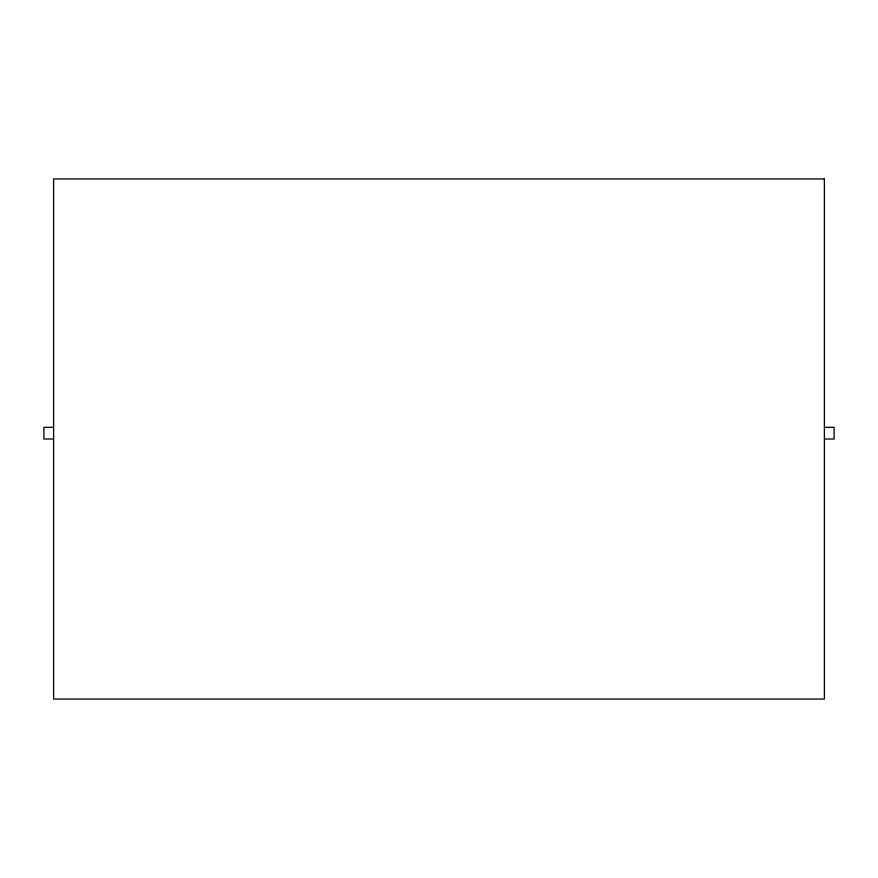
<?xml version="1.0" encoding="UTF-8"?>
<svg xmlns="http://www.w3.org/2000/svg" width="878" height="878" viewBox="0 0 878 878"><rect width="100%" height="100%" fill="white"/><g stroke="black" fill="none" stroke-linecap="round" stroke-linejoin="round"><path stroke-width="1.32" d="M53.503 427.345L43.9 427.345L43.9 439L53.481 439M824.497 427.345L834.1 427.345L834.1 439L824.519 439M824.387 178.947L53.613 178.947L53.613 699.053L824.387 699.053L824.387 178.947"/></g></svg>
